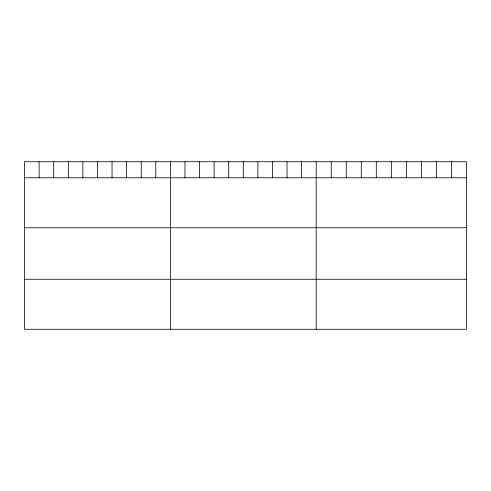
<?xml version="1.0" encoding="UTF-8"?>
<svg xmlns="http://www.w3.org/2000/svg" width="491" height="491" viewBox="0 0 491 491"><rect width="100%" height="100%" fill="white"/><g stroke="black" fill="none" stroke-linecap="round" stroke-linejoin="round"><path stroke-width="0.74" d="M466.45 177.76L466.45 329.271L24.55 329.271L24.55 161.729L466.45 161.729L466.45 177.76L24.55 177.76M24.55 227.756L466.45 227.756M24.55 279.275L466.45 279.275M451.425 161.729L451.425 177.76M436.401 161.729L436.401 177.76M421.376 161.729L421.376 177.76M406.352 161.729L406.352 177.76M391.327 161.729L391.327 177.76M376.302 161.729L376.302 177.76M361.278 161.729L361.278 177.76M346.253 161.729L346.253 177.76M331.229 161.729L331.229 177.76M316.204 161.729L316.204 329.271M301.621 161.729L301.621 177.76M287.039 161.729L287.039 177.76M272.456 161.729L272.456 177.76M257.873 161.729L257.873 177.76M243.29 161.729L243.29 177.76M228.708 161.729L228.708 177.76M214.125 161.729L214.125 177.76M199.542 161.729L199.542 177.76M184.96 161.729L184.96 177.76M170.377 161.729L170.377 329.271M155.794 161.729L155.794 177.76M141.212 161.729L141.212 177.76M126.629 161.729L126.629 177.76M112.046 161.729L112.046 177.76M97.464 161.729L97.464 177.76M82.881 161.729L82.881 177.76M68.298 161.729L68.298 177.76M53.715 161.729L53.715 177.76M39.133 161.729L39.133 177.76"/></g></svg>
